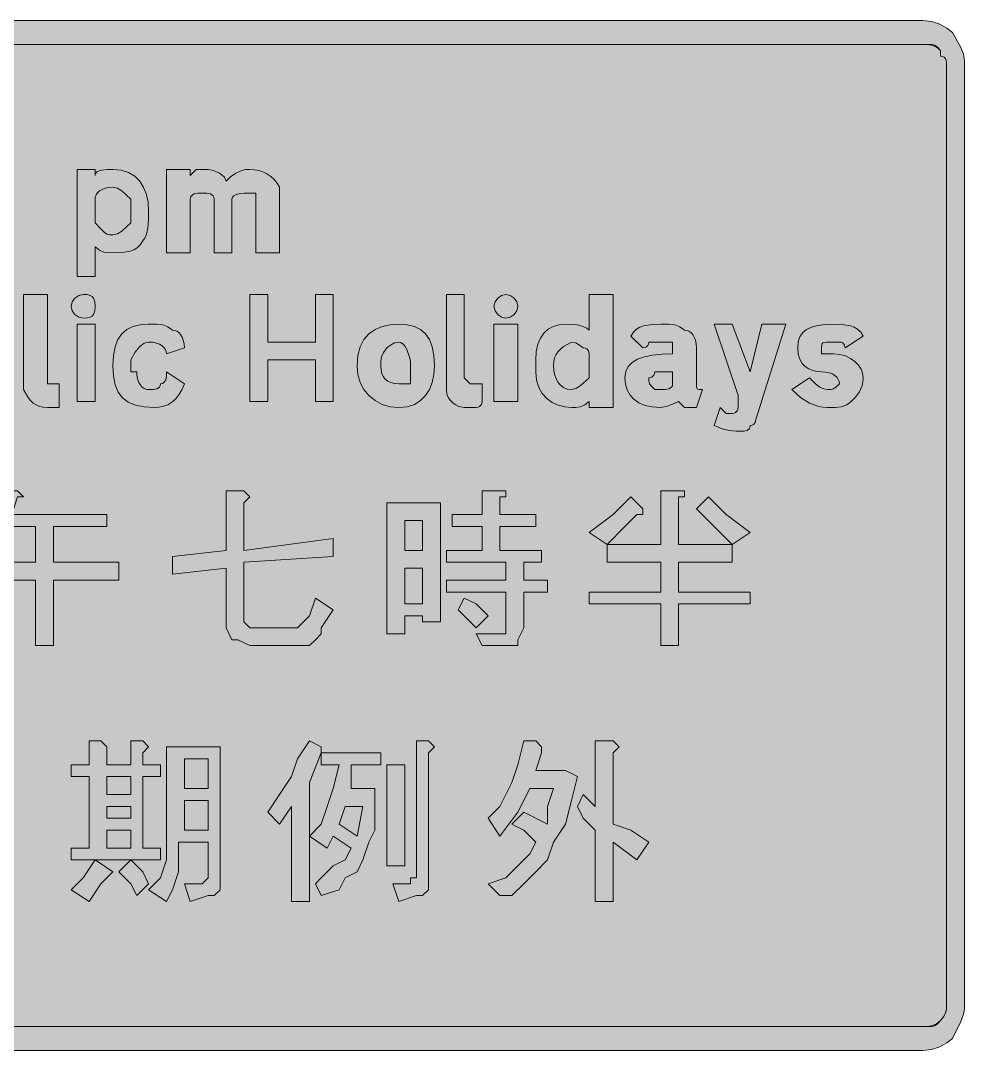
# Model space of a CAD drawing. Header units: metres. Extents: x 12 to 555, y 31 to 239.
# Drawn here: x 365 to 555.2, y 31.4 to 239 of the extents above; entities that cross this region are included whole.
import ezdxf

# ---------------------------------------------------------------- set-up
doc = ezdxf.new("R2010")
doc.units = ezdxf.units.M
doc.layers.add('FILL_BLACK_000000', color=7, linetype='Continuous', true_color=0x000000)
doc.layers.add('FILL_WHITE_FFFFFF', color=7, linetype='Continuous', true_color=0xffffff)

msp = doc.modelspace()

# ---------------------------------------------------------------- hatches: boundary and pattern name
at = {"layer": 'FILL_BLACK_000000', "true_color": 0x000000}
h = msp.add_hatch(color=7, dxfattribs=at)
h.dxf.hatch_style = 1
h.paths.add_polyline_path([(548.59, 238.83), (550.26, 238.29), (551.7, 237.52), (552.81, 236.64), (554.46, 233.64), (555, 232.25), (555.16, 231.49), (555.21, 230.64), (555.21, 39.84), (555, 38.73), (554.46, 37.29), (552.81, 33.84), (551.7, 32.96), (550.26, 32.19), (548.59, 31.65), (546.81, 31.44), (20.01, 31.44), (19.16, 31.49), (18.4, 31.65), (17.01, 32.19), (14.01, 33.84), (12.36, 37.29), (11.82, 38.73), (11.61, 39.84), (11.61, 230.64), (11.63, 231.54), (11.76, 232.44), (12.12, 233.34), (12.81, 234.24), (12.96, 234.99), (13.32, 235.76), (14.01, 236.64), (14.89, 237.33), (15.66, 237.69), (16.41, 237.84), (17.31, 238.53), (18.21, 238.89), (19.11, 239.02), (20.01, 239.04), (546.81, 239.04), (548.59, 238.83)])
h.paths.add_polyline_path([(18.43, 234.01), (17.82, 233.73), (17.31, 233.34), (16.92, 232.83), (16.63, 232.21), (16.47, 231.48), (16.41, 230.64), (16.41, 39.84), (16.41, 38.64), (16.56, 38.04), (16.92, 37.63), (17.21, 37.49), (17.61, 37.44), (17.66, 37.04), (17.82, 36.75), (18.36, 36.39), (19.13, 36.26), (20.01, 36.24), (546.81, 36.24), (548.01, 36.24), (548.72, 36.26), (549.21, 36.39), (549.7, 36.75), (550.41, 37.44), (551.01, 38.19), (551.42, 38.96), (551.61, 39.84), (551.61, 230.64), (551.46, 231.24), (551.1, 231.65), (550.81, 231.79), (550.41, 231.84), (550.41, 233.04), (549.51, 233.73), (548.61, 234.09), (547.71, 234.22), (546.81, 234.24), (20.01, 234.24), (19.17, 234.18), (18.43, 234.01)], flags=16)
h = msp.add_hatch(color=7, dxfattribs=at)
h.dxf.hatch_style = 1
h.paths.add_polyline_path([(390.66, 197.19), (390.3, 195.75), (390.01, 195.14), (389.61, 194.64), (389.11, 193.85), (388.5, 193.25), (387.82, 192.83), (387.06, 192.54), (385.39, 192.28), (383.61, 192.24), (382.71, 192.26), (381.81, 192.39), (380.91, 192.75), (380.01, 193.44), (380.01, 187.44), (376.41, 187.44), (376.41, 209.04), (380.01, 209.04), (380.01, 207.84), (380.12, 208.24), (380.4, 208.53), (380.83, 208.75), (381.36, 208.89), (382.54, 209.02), (383.61, 209.04), (385.3, 208.88), (386.76, 208.4), (388, 207.65), (389.01, 206.64), (389.8, 205.41), (390.36, 203.98), (390.7, 202.38), (390.81, 200.64), (390.79, 198.86), (390.66, 197.19)])
h.paths.add_polyline_path([(385.41, 196.59), (387.21, 198.24), (387.21, 199.44), (387.21, 201.84), (387.21, 203.04), (385.41, 204.69), (384.51, 205.23), (383.61, 205.44), (382.77, 205.39), (382.03, 205.23), (381.42, 205), (380.91, 204.69), (380.52, 204.33), (380.23, 203.92), (380.07, 203.49), (380.01, 203.04), (380.01, 198.24), (381.21, 197.04), (381.92, 196.35), (382.41, 195.99), (382.9, 195.86), (383.61, 195.84), (384.51, 196.05), (385.41, 196.59)], flags=16)
h = msp.add_hatch(color=7, dxfattribs=at)
h.dxf.hatch_style = 1
h.paths.add_polyline_path([(410.14, 204.22), (408.96, 204.09), (408.43, 203.95), (408, 203.73), (407.72, 203.44), (407.61, 203.04), (407.61, 192.24), (404.01, 192.24), (404.01, 203.04), (403.96, 203.44), (403.8, 203.73), (403.26, 204.09), (402.49, 204.22), (401.61, 204.24), (400.73, 204.22), (399.96, 204.09), (399.42, 203.73), (399.26, 203.44), (399.21, 203.04), (399.21, 192.24), (394.41, 192.24), (394.41, 209.04), (399.21, 209.04), (399.21, 207.84), (400.41, 209.04), (402.81, 209.04), (403.88, 208.83), (405.06, 208.29), (406.02, 207.52), (406.3, 207.09), (406.41, 206.64), (407.33, 207.52), (408.36, 208.29), (409.62, 208.83), (410.36, 208.99), (411.21, 209.04), (412.11, 208.98), (412.99, 208.81), (413.85, 208.53), (414.66, 208.14), (415.42, 207.63), (416.1, 207.01), (416.71, 206.28), (417.21, 205.44), (417.21, 204.24), (417.21, 192.24), (412.41, 192.24), (412.41, 203.04), (412.41, 204.24), (411.21, 204.24), (410.14, 204.22)])
h = msp.add_hatch(color=7, dxfattribs=at)
h.dxf.hatch_style = 1
h.paths.add_polyline_path([(370.41, 167.04), (370.41, 165.84), (372.81, 165.84), (372.81, 162.24), (372.81, 161.04), (370.41, 161.04), (369.56, 161.1), (368.82, 161.26), (368.15, 161.55), (367.56, 161.94), (367.02, 162.45), (366.53, 163.06), (365.61, 164.64), (365.61, 183.84), (370.41, 183.84), (370.41, 167.04)])
h = msp.add_hatch(color=7, dxfattribs=at)
h.dxf.hatch_style = 1
h.paths.add_polyline_path([(379.97, 180.56), (379.71, 179.79), (379.42, 179.48), (379, 179.25), (378.4, 179.09), (377.61, 179.04), (376.73, 179.25), (375.96, 179.79), (375.42, 180.56), (375.21, 181.44), (375.42, 182.32), (375.96, 183.09), (376.73, 183.63), (377.61, 183.84), (378.4, 183.79), (379, 183.63), (379.42, 183.4), (379.71, 183.09), (379.97, 182.32), (380.01, 181.44), (379.97, 180.56)])
h = msp.add_hatch(color=7, dxfattribs=at)
h.dxf.hatch_style = 1
h.paths.add_polyline_path([(419.61, 174.24), (424.41, 174.24), (424.41, 183.84), (428.01, 183.84), (428.01, 162.24), (424.41, 162.24), (424.41, 170.64), (419.61, 170.64), (414.81, 170.64), (414.81, 162.24), (411.21, 162.24), (411.21, 183.84), (414.81, 183.84), (414.81, 174.24), (419.61, 174.24)])
h = msp.add_hatch(color=7, dxfattribs=at)
h.dxf.hatch_style = 1
h.paths.add_polyline_path([(454.41, 167.04), (455.61, 165.84), (458.01, 165.84), (458.01, 162.24), (457.86, 161.64), (457.5, 161.23), (457.21, 161.09), (456.81, 161.04), (454.41, 161.04), (453.34, 161.26), (452.74, 161.55), (452.16, 161.94), (451.63, 162.45), (451.2, 163.06), (450.92, 163.8), (450.81, 164.64), (450.81, 183.84), (454.41, 183.84), (454.41, 167.04)])
h = msp.add_hatch(color=7, dxfattribs=at)
h.dxf.hatch_style = 1
h.paths.add_polyline_path([(465, 180.56), (464.46, 179.79), (463.69, 179.25), (462.81, 179.04), (461.93, 179.25), (461.16, 179.79), (460.62, 180.56), (460.41, 181.44), (460.62, 182.32), (461.16, 183.09), (461.93, 183.63), (462.81, 183.84), (463.69, 183.63), (464.46, 183.09), (465, 182.32), (465.21, 181.44), (465, 180.56)])
h = msp.add_hatch(color=7, dxfattribs=at)
h.dxf.hatch_style = 1
h.paths.add_polyline_path([(484.41, 183.84), (484.41, 161.04), (479.61, 161.04), (479.61, 162.24), (478.71, 161.55), (477.81, 161.19), (476.91, 161.06), (476.01, 161.04), (474.67, 161.15), (473.37, 161.49), (472.15, 162.05), (471.06, 162.84), (470.14, 163.85), (469.43, 165.09), (468.97, 166.55), (468.81, 168.24), (468.81, 169.44), (468.81, 170.64), (468.92, 172.33), (469.24, 173.79), (469.76, 175.03), (470.46, 176.04), (471.33, 176.83), (472.35, 177.39), (473.52, 177.73), (474.81, 177.84), (477.21, 177.69), (478.52, 177.33), (479.11, 177.04), (479.61, 176.64), (479.61, 183.84), (484.41, 183.84)])
h.paths.add_polyline_path([(479.61, 171.84), (479.46, 172.44), (479.1, 172.85), (478.81, 172.99), (478.41, 173.04), (477.66, 173.64), (476.89, 174.05), (476.01, 174.24), (474.43, 173.32), (473.82, 172.83), (473.31, 172.29), (472.92, 171.7), (472.63, 171.03), (472.47, 170.29), (472.41, 169.44), (472.47, 168.54), (472.63, 167.68), (472.92, 166.87), (473.31, 166.14), (473.82, 165.53), (474.43, 165.05), (475.17, 164.75), (476.01, 164.64), (476.91, 164.85), (477.81, 165.39), (479.61, 167.04), (479.61, 170.64), (479.61, 171.84)], flags=16)
h = msp.add_hatch(color=7, dxfattribs=at)
h.dxf.hatch_style = 1
h.paths.add_polyline_path([(376.41, 162.24), (376.41, 177.84), (380.01, 177.84), (380.01, 162.24), (376.41, 162.24)])
h = msp.add_hatch(color=7, dxfattribs=at)
h.dxf.hatch_style = 1
h.paths.add_polyline_path([(392.4, 177.82), (393.66, 177.69), (394.69, 177.33), (395.61, 176.64), (396.06, 176.58), (396.49, 176.41), (396.9, 176.13), (397.26, 175.74), (397.57, 175.23), (397.8, 174.61), (397.96, 173.88), (398.01, 173.04), (394.41, 171.84), (394.35, 172.29), (394.18, 172.72), (393.9, 173.13), (393.51, 173.49), (393, 173.8), (392.38, 174.03), (391.65, 174.19), (390.81, 174.24), (390.36, 174.18), (389.91, 174.01), (389.01, 173.34), (388.11, 172.21), (387.21, 170.64), (387.21, 169.44), (387.21, 168.24), (388.41, 168.24), (388.46, 167.4), (388.62, 166.66), (388.85, 166.05), (389.16, 165.54), (389.52, 165.15), (389.93, 164.86), (390.36, 164.7), (390.81, 164.64), (391.69, 164.66), (392.46, 164.79), (393, 165.15), (393.16, 165.44), (393.21, 165.84), (393.61, 165.89), (393.9, 166.05), (394.26, 166.59), (394.39, 167.36), (394.41, 168.24), (398.01, 165.84), (397.51, 164.6), (396.9, 163.57), (396.22, 162.74), (395.46, 162.09), (394.65, 161.61), (393.79, 161.28), (392.91, 161.1), (392.01, 161.04), (389.93, 161.15), (388.17, 161.51), (386.72, 162.12), (385.56, 162.99), (384.69, 164.15), (384.08, 165.6), (383.72, 167.36), (383.61, 169.44), (383.72, 171.52), (384.06, 173.28), (384.62, 174.73), (385.41, 175.89), (386.42, 176.76), (387.66, 177.37), (389.12, 177.73), (390.81, 177.84), (392.4, 177.82)])
h = msp.add_hatch(color=7, dxfattribs=at)
h.dxf.hatch_style = 1
h.paths.add_polyline_path([(447.96, 166.1), (447.4, 164.67), (446.61, 163.44), (445.6, 162.43), (444.36, 161.68), (442.9, 161.2), (441.21, 161.04), (439.47, 161.2), (437.87, 161.68), (436.44, 162.43), (435.21, 163.44), (434.2, 164.67), (433.45, 166.1), (432.97, 167.7), (432.81, 169.44), (432.97, 171.52), (433.45, 173.28), (434.2, 174.73), (435.21, 175.89), (436.44, 176.76), (437.87, 177.37), (439.47, 177.73), (441.21, 177.84), (442.9, 177.73), (444.36, 177.37), (445.6, 176.76), (446.61, 175.89), (447.4, 174.73), (447.96, 173.28), (448.3, 171.52), (448.41, 169.44), (448.3, 167.7), (447.96, 166.1)])
h.paths.add_polyline_path([(443.4, 171.2), (442.86, 172.74), (442.5, 173.35), (442.09, 173.83), (441.66, 174.13), (441.21, 174.24), (440.33, 174.05), (439.56, 173.64), (438.81, 173.04), (438.12, 172.14), (437.76, 171.24), (437.63, 170.34), (437.61, 169.44), (437.67, 168.6), (437.83, 167.86), (438.12, 167.25), (438.51, 166.74), (439.02, 166.35), (439.63, 166.06), (440.37, 165.9), (441.21, 165.84), (443.61, 165.84), (443.61, 169.44), (443.56, 170.34), (443.4, 171.2)], flags=16)
h = msp.add_hatch(color=7, dxfattribs=at)
h.dxf.hatch_style = 1
h.paths.add_polyline_path([(460.41, 162.24), (460.41, 177.84), (465.21, 177.84), (465.21, 162.24), (460.41, 162.24)])
h = msp.add_hatch(color=7, dxfattribs=at)
h.dxf.hatch_style = 1
h.paths.add_polyline_path([(498.81, 161.04), (497.61, 162.24), (496.26, 161.64), (495.08, 161.23), (494.01, 161.04), (492.32, 161.15), (490.86, 161.47), (489.62, 161.99), (488.61, 162.69), (487.82, 163.56), (487.26, 164.58), (486.92, 165.75), (486.81, 167.04), (486.98, 168.28), (487.47, 169.31), (488.27, 170.14), (489.36, 170.79), (490.74, 171.27), (492.38, 171.6), (494.27, 171.78), (496.41, 171.84), (496.41, 173.04), (496.41, 174.24), (495.21, 174.24), (491.61, 174.24), (491.56, 173.84), (491.42, 173.55), (491.01, 173.19), (490.41, 173.04), (488.01, 175.44), (488.51, 176.23), (489.12, 176.83), (489.8, 177.25), (490.56, 177.54), (492.23, 177.8), (494.01, 177.84), (495.6, 177.82), (496.86, 177.69), (497.89, 177.33), (498.81, 176.64), (499.26, 176.58), (499.69, 176.41), (500.1, 176.13), (500.46, 175.74), (500.77, 175.23), (501, 174.61), (501.16, 173.88), (501.21, 173.04), (501.21, 165.84), (501.23, 165.15), (501.36, 164.79), (501.72, 164.66), (502.41, 164.64), (501.21, 161.04), (498.81, 161.04)])
h.paths.add_polyline_path([(491.76, 165.84), (492.12, 165.35), (492.81, 164.64), (494.01, 164.64), (494.89, 164.66), (495.66, 164.79), (496.2, 165.15), (496.36, 165.44), (496.41, 165.84), (496.41, 168.24), (492.81, 168.24), (492.76, 167.84), (492.62, 167.55), (492.21, 167.19), (491.61, 167.04), (491.63, 166.33), (491.76, 165.84)], flags=16)
h = msp.add_hatch(color=7, dxfattribs=at)
h.dxf.hatch_style = 1
h.paths.add_polyline_path([(513.21, 158.64), (513.06, 158.04), (512.7, 157.63), (512.41, 157.49), (512.01, 157.44), (511.96, 157.04), (511.82, 156.75), (511.41, 156.39), (510.81, 156.24), (509.2, 156.26), (507.81, 156.39), (506.42, 156.75), (504.81, 157.44), (506.01, 161.04), (507.21, 159.84), (508.41, 159.84), (508.81, 159.89), (509.1, 160.03), (509.46, 160.44), (509.61, 161.04), (509.61, 162.24), (509.61, 163.44), (504.81, 177.84), (508.41, 177.84), (512.01, 168.24), (514.41, 177.84), (519.21, 177.84), (513.21, 158.64)])
h = msp.add_hatch(color=7, dxfattribs=at)
h.dxf.hatch_style = 1
h.paths.add_polyline_path([(534.76, 166.19), (534.6, 165.45), (534.06, 164.19), (533.29, 163.16), (532.41, 162.24), (531.49, 161.55), (530.46, 161.19), (529.2, 161.06), (527.61, 161.04), (526.71, 161.1), (525.81, 161.26), (524.91, 161.55), (524.01, 161.94), (522.21, 163.06), (520.41, 164.64), (524.01, 167.04), (525.21, 165.84), (526.09, 165.15), (526.86, 164.79), (527.61, 164.64), (528.32, 164.66), (528.81, 164.79), (529.3, 165.15), (530.01, 165.84), (529.95, 166.29), (529.78, 166.72), (529.5, 167.13), (529.11, 167.49), (528.6, 167.8), (527.98, 168.03), (527.25, 168.19), (526.41, 168.24), (525.51, 168.3), (524.65, 168.48), (523.84, 168.81), (523.11, 169.29), (522.5, 169.94), (522.02, 170.77), (521.72, 171.8), (521.61, 173.04), (521.72, 174.28), (522.06, 175.31), (522.62, 176.14), (523.41, 176.79), (524.42, 177.27), (525.66, 177.6), (527.12, 177.78), (528.81, 177.84), (530.59, 177.8), (532.26, 177.54), (533.02, 177.25), (533.7, 176.83), (534.31, 176.23), (534.81, 175.44), (531.21, 173.04), (531.06, 173.64), (530.7, 174.05), (530.41, 174.19), (530.01, 174.24), (528.81, 174.24), (527.42, 174.22), (526.71, 174.09), (526.54, 173.95), (526.45, 173.73), (526.41, 173.04), (526.41, 171.84), (528.81, 171.84), (530.1, 171.73), (531.27, 171.43), (532.29, 170.95), (533.16, 170.34), (533.86, 169.61), (534.38, 168.8), (534.7, 167.94), (534.81, 167.04), (534.76, 166.19)])
h = msp.add_hatch(color=7, dxfattribs=at)
h.dxf.hatch_style = 1
h.paths.add_polyline_path([(358.41, 138.24), (362.01, 144.24), (364.41, 144.24), (365.61, 143.04), (364.41, 143.04), (363.21, 139.44), (382.41, 139.44), (382.41, 137.04), (371.61, 137.04), (371.61, 129.84), (384.81, 129.84), (384.81, 126.24), (371.61, 126.24), (371.61, 113.04), (368.01, 113.04), (368.01, 126.24), (353.61, 126.24), (353.61, 129.84), (368.01, 129.84), (368.01, 137.04), (360.81, 137.04), (357.21, 132.24), (353.61, 133.44), (358.41, 138.24)])
h = msp.add_hatch(color=7, dxfattribs=at)
h.dxf.hatch_style = 1
h.paths.add_polyline_path([(410.01, 144.24), (411.21, 143.04), (410.01, 141.84), (410.01, 132.24), (428.01, 134.64), (428.01, 131.04), (410.01, 129.84), (410.01, 120.24), (410.01, 119.04), (410.01, 117.84), (411.21, 116.64), (412.41, 116.64), (419.61, 116.64), (420.81, 116.64), (422.01, 117.84), (423.21, 119.04), (424.41, 122.64), (428.01, 120.24), (425.61, 116.64), (425.61, 115.44), (424.41, 114.24), (423.21, 113.04), (420.81, 113.04), (411.21, 113.04), (408.81, 114.24), (407.61, 114.24), (406.41, 116.64), (406.41, 119.04), (406.41, 128.64), (395.61, 127.44), (395.61, 131.04), (406.41, 132.24), (406.41, 144.24), (408.81, 144.24), (410.01, 144.24)])
h = msp.add_hatch(color=7, dxfattribs=at)
h.dxf.hatch_style = 1
h.paths.add_polyline_path([(458.01, 137.04), (452.01, 137.04), (452.01, 139.44), (458.01, 139.44), (458.01, 144.24), (461.61, 144.24), (462.81, 144.24), (462.81, 143.04), (461.61, 143.04), (461.61, 139.44), (468.81, 139.44), (468.81, 137.04), (461.61, 137.04), (461.61, 132.24), (470.01, 132.24), (470.01, 129.84), (466.41, 129.84), (466.41, 126.24), (471.21, 126.24), (471.21, 123.84), (466.41, 123.84), (466.41, 116.64), (465.21, 114.24), (465.21, 113.04), (462.81, 113.04), (461.61, 113.04), (458.01, 113.04), (456.81, 115.44), (460.41, 115.44), (461.61, 115.44), (462.81, 115.44), (462.81, 116.64), (462.81, 117.84), (462.81, 123.84), (450.81, 123.84), (450.81, 126.24), (462.81, 126.24), (462.81, 129.84), (450.81, 129.84), (450.81, 132.24), (458.01, 132.24), (458.01, 137.04)])
h = msp.add_hatch(color=7, dxfattribs=at)
h.dxf.hatch_style = 1
h.paths.add_polyline_path([(494.01, 144.24), (497.61, 144.24), (498.81, 144.24), (498.81, 143.04), (497.61, 143.04), (497.61, 133.44), (508.41, 133.44), (508.41, 129.84), (497.61, 129.84), (497.61, 123.84), (512.01, 123.84), (512.01, 121.44), (497.61, 121.44), (497.61, 113.04), (494.01, 113.04), (494.01, 121.44), (479.61, 121.44), (479.61, 123.84), (494.01, 123.84), (494.01, 129.84), (483.21, 129.84), (483.21, 133.44), (494.01, 133.44), (494.01, 144.24)])
h = msp.add_hatch(color=7, dxfattribs=at)
h.dxf.hatch_style = 1
h.paths.add_polyline_path([(446.01, 117.84), (446.01, 119.04), (442.41, 119.04), (442.41, 115.44), (438.81, 115.44), (438.81, 117.84), (438.81, 141.84), (449.61, 141.84), (449.61, 117.84), (446.01, 117.84)])
h.paths.add_polyline_path([(442.41, 138.24), (442.41, 132.24), (446.01, 132.24), (446.01, 138.24), (442.41, 138.24)], flags=16)
h.paths.add_polyline_path([(446.01, 128.64), (442.41, 128.64), (442.41, 121.44), (446.01, 121.44), (446.01, 128.64)], flags=16)
h = msp.add_hatch(color=7, dxfattribs=at)
h.dxf.hatch_style = 1
h.paths.add_polyline_path([(490.41, 140.64), (490.41, 139.44), (489.21, 139.44), (486.81, 137.04), (483.21, 133.44), (479.61, 135.84), (484.41, 139.44), (488.01, 143.04), (489.21, 141.84), (490.41, 140.64)])
h = msp.add_hatch(color=7, dxfattribs=at)
h.dxf.hatch_style = 1
h.paths.add_polyline_path([(507.21, 139.44), (512.01, 135.84), (508.41, 133.44), (504.81, 137.04), (501.21, 140.64), (503.61, 143.04), (507.21, 139.44)])
h = msp.add_hatch(color=7, dxfattribs=at)
h.dxf.hatch_style = 1
h.paths.add_polyline_path([(456.81, 121.44), (459.21, 119.04), (456.81, 116.64), (454.41, 119.04), (453.21, 120.24), (454.41, 122.64), (456.81, 121.44)])
h = msp.add_hatch(color=7, dxfattribs=at)
h.dxf.hatch_style = 1
h.paths.add_polyline_path([(382.41, 92.64), (382.41, 89.04), (387.21, 89.04), (387.21, 93.84), (389.61, 93.84), (390.81, 92.64), (389.61, 91.44), (389.61, 89.04), (393.21, 89.04), (393.21, 86.64), (389.61, 86.64), (389.61, 72.24), (393.21, 72.24), (393.21, 69.84), (375.21, 69.84), (375.21, 72.24), (378.81, 72.24), (378.81, 86.64), (375.21, 86.64), (375.21, 89.04), (378.81, 89.04), (378.81, 93.84), (381.21, 93.84), (382.41, 92.64)])
h.paths.add_polyline_path([(382.41, 78.24), (387.21, 78.24), (387.21, 80.64), (382.41, 80.64), (382.41, 78.24)], flags=16)
h.paths.add_polyline_path([(382.41, 75.84), (382.41, 72.24), (387.21, 72.24), (387.21, 75.84), (382.41, 75.84)], flags=16)
h.paths.add_polyline_path([(387.21, 86.64), (382.41, 86.64), (382.41, 83.04), (387.21, 83.04), (387.21, 86.64)], flags=16)
h = msp.add_hatch(color=7, dxfattribs=at)
h.dxf.hatch_style = 1
h.paths.add_polyline_path([(419.61, 80.64), (417.21, 77.04), (414.81, 79.44), (417.21, 83.04), (419.61, 86.64), (420.81, 90.24), (423.21, 93.84), (425.61, 92.64), (425.61, 91.44), (423.21, 85.44), (423.21, 74.64), (423.21, 61.44), (419.61, 61.44), (419.61, 80.64)])
h = msp.add_hatch(color=7, dxfattribs=at)
h.dxf.hatch_style = 1
h.paths.add_polyline_path([(447.21, 93.84), (448.41, 92.64), (447.21, 91.44), (447.21, 66.24), (447.21, 65.04), (447.21, 63.84), (446.01, 62.64), (444.81, 62.64), (441.21, 61.44), (440.01, 65.04), (442.41, 65.04), (443.61, 65.04), (443.61, 66.24), (444.81, 66.24), (444.81, 67.44), (444.81, 93.84), (447.21, 93.84)])
h = msp.add_hatch(color=7, dxfattribs=at)
h.dxf.hatch_style = 1
h.paths.add_polyline_path([(468.81, 87.84), (473.61, 87.84), (474.81, 87.84), (477.21, 86.64), (476.01, 81.84), (474.81, 77.04), (472.41, 73.44), (471.21, 69.84), (468.81, 67.44), (466.41, 65.04), (464.01, 62.64), (461.61, 62.64), (459.21, 65.04), (462.81, 66.24), (465.21, 68.64), (467.61, 71.04), (468.81, 73.44), (466.41, 75.84), (464.01, 77.04), (466.41, 79.44), (471.21, 77.04), (471.21, 80.64), (472.41, 84.24), (467.61, 84.24), (465.21, 79.44), (461.61, 74.64), (459.21, 78.24), (461.61, 80.64), (464.01, 85.44), (465.21, 89.04), (466.41, 93.84), (468.81, 93.84), (470.01, 92.64), (470.01, 91.44), (468.81, 87.84)])
h = msp.add_hatch(color=7, dxfattribs=at)
h.dxf.hatch_style = 1
h.paths.add_polyline_path([(484.41, 93.84), (485.61, 92.64), (484.41, 91.44), (484.41, 77.04), (488.01, 75.84), (491.61, 73.44), (489.21, 69.84), (484.41, 73.44), (484.41, 61.44), (480.81, 61.44), (480.81, 75.84), (478.41, 78.24), (477.21, 80.64), (478.41, 83.04), (480.81, 80.64), (480.81, 93.84), (483.21, 93.84), (484.41, 93.84)])
h = msp.add_hatch(color=7, dxfattribs=at)
h.dxf.hatch_style = 1
h.paths.add_polyline_path([(405.21, 65.04), (405.21, 63.84), (404.01, 62.64), (402.81, 62.64), (399.21, 61.44), (398.01, 65.04), (400.41, 65.04), (401.61, 65.04), (402.81, 66.24), (402.81, 73.44), (396.81, 73.44), (396.81, 69.84), (396.81, 67.44), (395.61, 63.84), (394.41, 61.44), (390.81, 63.84), (393.21, 66.24), (394.41, 69.84), (394.41, 73.44), (394.41, 79.44), (394.41, 92.64), (405.21, 92.64), (405.21, 66.24), (405.21, 65.04)])
h.paths.add_polyline_path([(398.01, 81.84), (398.01, 75.84), (402.81, 75.84), (402.81, 81.84), (398.01, 81.84)], flags=16)
h.paths.add_polyline_path([(402.81, 90.24), (398.01, 90.24), (398.01, 84.24), (402.81, 84.24), (402.81, 90.24)], flags=16)
h = msp.add_hatch(color=7, dxfattribs=at)
h.dxf.hatch_style = 1
h.paths.add_polyline_path([(436.41, 84.24), (436.41, 79.44), (436.41, 75.84), (435.21, 73.44), (434.01, 69.84), (432.81, 67.44), (430.41, 66.24), (429.21, 63.84), (425.61, 62.64), (424.41, 65.04), (425.61, 66.24), (428.01, 68.64), (430.41, 69.84), (431.61, 72.24), (428.01, 74.64), (426.81, 72.24), (423.21, 74.64), (425.61, 77.04), (426.81, 80.64), (428.01, 84.24), (429.21, 89.04), (425.61, 89.04), (425.61, 91.44), (437.61, 91.44), (437.61, 89.04), (431.61, 89.04), (431.61, 84.24), (436.41, 84.24)])
h.paths.add_polyline_path([(432.81, 74.64), (434.01, 80.64), (430.41, 80.64), (429.21, 77.04), (432.81, 74.64)], flags=16)
h = msp.add_hatch(color=7, dxfattribs=at)
h.dxf.hatch_style = 1
h.paths.add_polyline_path([(441.21, 89.04), (442.41, 89.04), (442.41, 87.84), (442.41, 68.64), (438.81, 68.64), (438.81, 89.04), (441.21, 89.04)])
h = msp.add_hatch(color=7, dxfattribs=at)
h.dxf.hatch_style = 1
h.paths.add_polyline_path([(377.61, 66.24), (380.01, 69.84), (383.61, 67.44), (381.21, 65.04), (378.81, 61.44), (375.21, 63.84), (377.61, 66.24)])
h = msp.add_hatch(color=7, dxfattribs=at)
h.dxf.hatch_style = 1
h.paths.add_polyline_path([(389.61, 67.44), (390.81, 65.04), (388.41, 62.64), (387.21, 65.04), (384.81, 67.44), (387.21, 69.84), (389.61, 67.44)])
at = {"layer": 'FILL_WHITE_FFFFFF', "true_color": 0xffffff}
h = msp.add_hatch(color=7, dxfattribs=at)
h.dxf.hatch_style = 1
h.paths.add_polyline_path([(546.81, 234.24), (548.01, 234.24), (548.72, 234.22), (549.21, 234.09), (549.7, 233.73), (550.41, 233.04), (550.41, 231.84), (550.81, 231.79), (551.1, 231.65), (551.46, 231.24), (551.61, 230.64), (551.61, 39.84), (551.42, 38.96), (551.01, 38.19), (550.41, 37.44), (549.51, 36.75), (548.61, 36.39), (547.71, 36.26), (546.81, 36.24), (20.01, 36.24), (19.13, 36.26), (18.36, 36.39), (17.82, 36.75), (17.66, 37.04), (17.61, 37.44), (17.21, 37.49), (16.92, 37.65), (16.56, 38.19), (16.43, 38.96), (16.41, 39.84), (16.41, 230.64), (16.47, 231.48), (16.63, 232.21), (16.92, 232.83), (17.31, 233.34), (17.82, 233.73), (18.43, 234.01), (19.17, 234.18), (20.01, 234.24), (546.81, 234.24)])

# ---------------------------------------------------------------- linework, layer by layer
at = {"layer": 'FILL_BLACK_000000', "lineweight": 0, "true_color": 0x000000}
for points in [[(20.01, 239.04), (546.81, 239.04), (548.59, 238.83), (550.26, 238.29), (551.7, 237.52), (552.81, 236.64), (554.46, 233.64), (555, 232.25), (555.16, 231.49), (555.21, 230.64), (555.21, 39.84), (555, 38.73), (554.46, 37.29), (552.81, 33.84), (551.7, 32.96), (550.26, 32.19), (548.59, 31.65), (546.81, 31.44), (20.01, 31.44)], [(20.01, 36.24), (546.81, 36.24), (548.01, 36.24), (548.72, 36.26), (549.21, 36.39), (549.7, 36.75), (550.41, 37.44), (551.01, 38.19), (551.42, 38.96), (551.61, 39.84), (551.61, 230.64), (551.46, 231.24), (551.1, 231.65), (550.81, 231.79), (550.41, 231.84), (550.41, 233.04), (549.51, 233.73), (548.61, 234.09), (547.71, 234.22), (546.81, 234.24), (20.01, 234.24)]]:
    msp.add_lwpolyline(points, dxfattribs=at)
for points in [[(390.66, 197.19), (390.3, 195.75), (390.01, 195.14), (389.61, 194.64), (389.11, 193.85), (388.5, 193.25), (387.82, 192.83), (387.06, 192.54), (385.39, 192.28), (383.61, 192.24), (382.71, 192.26), (381.81, 192.39), (380.91, 192.75), (380.01, 193.44), (380.01, 187.44), (376.41, 187.44), (376.41, 209.04), (380.01, 209.04), (380.01, 207.84), (380.12, 208.24), (380.4, 208.53), (380.83, 208.75), (381.36, 208.89), (382.54, 209.02), (383.61, 209.04), (385.3, 208.88), (386.76, 208.4), (388, 207.65), (389.01, 206.64), (389.8, 205.41), (390.36, 203.98), (390.7, 202.38), (390.81, 200.64), (390.79, 198.86)], [(410.14, 204.22), (408.96, 204.09), (408.43, 203.95), (408, 203.73), (407.72, 203.44), (407.61, 203.04), (407.61, 192.24), (404.01, 192.24), (404.01, 203.04), (403.96, 203.44), (403.8, 203.73), (403.26, 204.09), (402.49, 204.22), (401.61, 204.24), (400.73, 204.22), (399.96, 204.09), (399.42, 203.73), (399.26, 203.44), (399.21, 203.04), (399.21, 192.24), (394.41, 192.24), (394.41, 209.04), (399.21, 209.04), (399.21, 207.84), (400.41, 209.04), (402.81, 209.04), (403.88, 208.83), (405.06, 208.29), (406.02, 207.52), (406.3, 207.09), (406.41, 206.64), (407.33, 207.52), (408.36, 208.29), (409.62, 208.83), (410.36, 208.99), (411.21, 209.04), (412.11, 208.98), (412.99, 208.81), (413.85, 208.53), (414.66, 208.14), (415.42, 207.63), (416.1, 207.01), (416.71, 206.28), (417.21, 205.44), (417.21, 204.24), (417.21, 192.24), (412.41, 192.24), (412.41, 203.04), (412.41, 204.24), (411.21, 204.24)], [(385.41, 196.59), (387.21, 198.24), (387.21, 199.44), (387.21, 201.84), (387.21, 203.04), (385.41, 204.69), (384.51, 205.23), (383.61, 205.44), (382.77, 205.39), (382.03, 205.23), (381.42, 205), (380.91, 204.69), (380.52, 204.33), (380.23, 203.92), (380.07, 203.49), (380.01, 203.04), (380.01, 198.24), (381.21, 197.04), (381.92, 196.35), (382.41, 195.99), (382.9, 195.86), (383.61, 195.84), (384.51, 196.05)], [(370.41, 167.04), (370.41, 165.84), (372.81, 165.84), (372.81, 162.24), (372.81, 161.04), (370.41, 161.04), (369.56, 161.1), (368.82, 161.26), (368.15, 161.55), (367.56, 161.94), (367.02, 162.45), (366.53, 163.06), (365.61, 164.64), (365.61, 183.84), (370.41, 183.84)], [(379.97, 180.56), (379.71, 179.79), (379.42, 179.48), (379, 179.25), (378.4, 179.09), (377.61, 179.04), (376.73, 179.25), (375.96, 179.79), (375.42, 180.56), (375.21, 181.44), (375.42, 182.32), (375.96, 183.09), (376.73, 183.63), (377.61, 183.84), (378.4, 183.79), (379, 183.63), (379.42, 183.4), (379.71, 183.09), (379.97, 182.32), (380.01, 181.44)], [(419.61, 174.24), (424.41, 174.24), (424.41, 183.84), (428.01, 183.84), (428.01, 162.24), (424.41, 162.24), (424.41, 170.64), (419.61, 170.64), (414.81, 170.64), (414.81, 162.24), (411.21, 162.24), (411.21, 183.84), (414.81, 183.84), (414.81, 174.24)], [(454.41, 167.04), (455.61, 165.84), (458.01, 165.84), (458.01, 162.24), (457.86, 161.64), (457.5, 161.23), (457.21, 161.09), (456.81, 161.04), (454.41, 161.04), (453.34, 161.26), (452.74, 161.55), (452.16, 161.94), (451.63, 162.45), (451.2, 163.06), (450.92, 163.8), (450.81, 164.64), (450.81, 183.84), (454.41, 183.84)], [(465, 180.56), (464.46, 179.79), (463.69, 179.25), (462.81, 179.04), (461.93, 179.25), (461.16, 179.79), (460.62, 180.56), (460.41, 181.44), (460.62, 182.32), (461.16, 183.09), (461.93, 183.63), (462.81, 183.84), (463.69, 183.63), (464.46, 183.09), (465, 182.32), (465.21, 181.44)], [(484.41, 183.84), (484.41, 161.04), (479.61, 161.04), (479.61, 162.24), (478.71, 161.55), (477.81, 161.19), (476.91, 161.06), (476.01, 161.04), (474.67, 161.15), (473.37, 161.49), (472.15, 162.05), (471.06, 162.84), (470.14, 163.85), (469.43, 165.09), (468.97, 166.55), (468.81, 168.24), (468.81, 169.44), (468.81, 170.64), (468.92, 172.33), (469.24, 173.79), (469.76, 175.03), (470.46, 176.04), (471.33, 176.83), (472.35, 177.39), (473.52, 177.73), (474.81, 177.84), (477.21, 177.69), (478.52, 177.33), (479.11, 177.04), (479.61, 176.64), (479.61, 183.84)], [(376.41, 162.24), (376.41, 177.84), (380.01, 177.84), (380.01, 162.24)], [(392.4, 177.82), (393.66, 177.69), (394.69, 177.33), (395.61, 176.64), (396.06, 176.58), (396.49, 176.41), (396.9, 176.13), (397.26, 175.74), (397.57, 175.23), (397.8, 174.61), (397.96, 173.88), (398.01, 173.04), (394.41, 171.84), (394.35, 172.29), (394.18, 172.72), (393.9, 173.13), (393.51, 173.49), (393, 173.8), (392.38, 174.03), (391.65, 174.19), (390.81, 174.24), (390.36, 174.18), (389.91, 174.01), (389.01, 173.34), (388.11, 172.21), (387.21, 170.64), (387.21, 169.44), (387.21, 168.24), (388.41, 168.24), (388.46, 167.4), (388.62, 166.66), (388.85, 166.05), (389.16, 165.54), (389.52, 165.15), (389.93, 164.86), (390.36, 164.7), (390.81, 164.64), (391.69, 164.66), (392.46, 164.79), (393, 165.15), (393.16, 165.44), (393.21, 165.84), (393.61, 165.89), (393.9, 166.05), (394.26, 166.59), (394.39, 167.36), (394.41, 168.24), (398.01, 165.84), (397.51, 164.6), (396.9, 163.57), (396.22, 162.74), (395.46, 162.09), (394.65, 161.61), (393.79, 161.28), (392.91, 161.1), (392.01, 161.04), (389.93, 161.15), (388.17, 161.51), (386.72, 162.12), (385.56, 162.99), (384.69, 164.15), (384.08, 165.6), (383.72, 167.36), (383.61, 169.44), (383.72, 171.52), (384.06, 173.28), (384.62, 174.73), (385.41, 175.89), (386.42, 176.76), (387.66, 177.37), (389.12, 177.73), (390.81, 177.84)], [(447.96, 166.1), (447.4, 164.67), (446.61, 163.44), (445.6, 162.43), (444.36, 161.68), (442.9, 161.2), (441.21, 161.04), (439.47, 161.2), (437.87, 161.68), (436.44, 162.43), (435.21, 163.44), (434.2, 164.67), (433.45, 166.1), (432.97, 167.7), (432.81, 169.44), (432.97, 171.52), (433.45, 173.28), (434.2, 174.73), (435.21, 175.89), (436.44, 176.76), (437.87, 177.37), (439.47, 177.73), (441.21, 177.84), (442.9, 177.73), (444.36, 177.37), (445.6, 176.76), (446.61, 175.89), (447.4, 174.73), (447.96, 173.28), (448.3, 171.52), (448.41, 169.44), (448.3, 167.7)], [(460.41, 162.24), (460.41, 177.84), (465.21, 177.84), (465.21, 162.24)], [(498.81, 161.04), (497.61, 162.24), (496.26, 161.64), (495.08, 161.23), (494.01, 161.04), (492.32, 161.15), (490.86, 161.47), (489.62, 161.99), (488.61, 162.69), (487.82, 163.56), (487.26, 164.58), (486.92, 165.75), (486.81, 167.04), (486.98, 168.28), (487.47, 169.31), (488.27, 170.14), (489.36, 170.79), (490.74, 171.27), (492.38, 171.6), (494.27, 171.78), (496.41, 171.84), (496.41, 173.04), (496.41, 174.24), (495.21, 174.24), (491.61, 174.24), (491.56, 173.84), (491.42, 173.55), (491.01, 173.19), (490.41, 173.04), (488.01, 175.44), (488.51, 176.23), (489.12, 176.83), (489.8, 177.25), (490.56, 177.54), (492.23, 177.8), (494.01, 177.84), (495.6, 177.82), (496.86, 177.69), (497.89, 177.33), (498.81, 176.64), (499.26, 176.58), (499.69, 176.41), (500.1, 176.13), (500.46, 175.74), (500.77, 175.23), (501, 174.61), (501.16, 173.88), (501.21, 173.04), (501.21, 165.84), (501.23, 165.15), (501.36, 164.79), (501.72, 164.66), (502.41, 164.64), (501.21, 161.04)], [(513.21, 158.64), (513.06, 158.04), (512.7, 157.63), (512.41, 157.49), (512.01, 157.44), (511.96, 157.04), (511.82, 156.75), (511.41, 156.39), (510.81, 156.24), (509.2, 156.26), (507.81, 156.39), (506.42, 156.75), (504.81, 157.44), (506.01, 161.04), (507.21, 159.84), (508.41, 159.84), (508.81, 159.89), (509.1, 160.03), (509.46, 160.44), (509.61, 161.04), (509.61, 162.24), (509.61, 163.44), (504.81, 177.84), (508.41, 177.84), (512.01, 168.24), (514.41, 177.84), (519.21, 177.84)], [(534.76, 166.19), (534.6, 165.45), (534.06, 164.19), (533.29, 163.16), (532.41, 162.24), (531.49, 161.55), (530.46, 161.19), (529.2, 161.06), (527.61, 161.04), (526.71, 161.1), (525.81, 161.26), (524.91, 161.55), (524.01, 161.94), (522.21, 163.06), (520.41, 164.64), (524.01, 167.04), (525.21, 165.84), (526.09, 165.15), (526.86, 164.79), (527.61, 164.64), (528.32, 164.66), (528.81, 164.79), (529.3, 165.15), (530.01, 165.84), (529.95, 166.29), (529.78, 166.72), (529.5, 167.13), (529.11, 167.49), (528.6, 167.8), (527.98, 168.03), (527.25, 168.19), (526.41, 168.24), (525.51, 168.3), (524.65, 168.48), (523.84, 168.81), (523.11, 169.29), (522.5, 169.94), (522.02, 170.77), (521.72, 171.8), (521.61, 173.04), (521.72, 174.28), (522.06, 175.31), (522.62, 176.14), (523.41, 176.79), (524.42, 177.27), (525.66, 177.6), (527.12, 177.78), (528.81, 177.84), (530.59, 177.8), (532.26, 177.54), (533.02, 177.25), (533.7, 176.83), (534.31, 176.23), (534.81, 175.44), (531.21, 173.04), (531.06, 173.64), (530.7, 174.05), (530.41, 174.19), (530.01, 174.24), (528.81, 174.24), (527.42, 174.22), (526.71, 174.09), (526.54, 173.95), (526.45, 173.73), (526.41, 173.04), (526.41, 171.84), (528.81, 171.84), (530.1, 171.73), (531.27, 171.43), (532.29, 170.95), (533.16, 170.34), (533.86, 169.61), (534.38, 168.8), (534.7, 167.94), (534.81, 167.04)], [(443.4, 171.2), (442.86, 172.74), (442.5, 173.35), (442.09, 173.83), (441.66, 174.13), (441.21, 174.24), (440.33, 174.05), (439.56, 173.64), (438.81, 173.04), (438.12, 172.14), (437.76, 171.24), (437.63, 170.34), (437.61, 169.44), (437.67, 168.6), (437.83, 167.86), (438.12, 167.25), (438.51, 166.74), (439.02, 166.35), (439.63, 166.06), (440.37, 165.9), (441.21, 165.84), (443.61, 165.84), (443.61, 169.44), (443.56, 170.34)], [(479.61, 171.84), (479.46, 172.44), (479.1, 172.85), (478.81, 172.99), (478.41, 173.04), (477.66, 173.64), (476.89, 174.05), (476.01, 174.24), (474.43, 173.32), (473.82, 172.83), (473.31, 172.29), (472.92, 171.7), (472.63, 171.03), (472.47, 170.29), (472.41, 169.44), (472.47, 168.54), (472.63, 167.68), (472.92, 166.87), (473.31, 166.14), (473.82, 165.53), (474.43, 165.05), (475.17, 164.75), (476.01, 164.64), (476.91, 164.85), (477.81, 165.39), (479.61, 167.04), (479.61, 170.64)], [(491.76, 165.84), (492.12, 165.35), (492.81, 164.64), (494.01, 164.64), (494.89, 164.66), (495.66, 164.79), (496.2, 165.15), (496.36, 165.44), (496.41, 165.84), (496.41, 168.24), (492.81, 168.24), (492.76, 167.84), (492.62, 167.55), (492.21, 167.19), (491.61, 167.04), (491.63, 166.33)], [(358.41, 138.24), (362.01, 144.24), (364.41, 144.24), (365.61, 143.04), (364.41, 143.04), (363.21, 139.44), (382.41, 139.44), (382.41, 137.04), (371.61, 137.04), (371.61, 129.84), (384.81, 129.84), (384.81, 126.24), (371.61, 126.24), (371.61, 113.04), (368.01, 113.04), (368.01, 126.24), (353.61, 126.24), (353.61, 129.84), (368.01, 129.84), (368.01, 137.04), (360.81, 137.04), (357.21, 132.24), (353.61, 133.44)], [(410.01, 144.24), (411.21, 143.04), (410.01, 141.84), (410.01, 132.24), (428.01, 134.64), (428.01, 131.04), (410.01, 129.84), (410.01, 120.24), (410.01, 119.04), (410.01, 117.84), (411.21, 116.64), (412.41, 116.64), (419.61, 116.64), (420.81, 116.64), (422.01, 117.84), (423.21, 119.04), (424.41, 122.64), (428.01, 120.24), (425.61, 116.64), (425.61, 115.44), (424.41, 114.24), (423.21, 113.04), (420.81, 113.04), (411.21, 113.04), (408.81, 114.24), (407.61, 114.24), (406.41, 116.64), (406.41, 119.04), (406.41, 128.64), (395.61, 127.44), (395.61, 131.04), (406.41, 132.24), (406.41, 144.24), (408.81, 144.24)], [(458.01, 137.04), (452.01, 137.04), (452.01, 139.44), (458.01, 139.44), (458.01, 144.24), (461.61, 144.24), (462.81, 144.24), (462.81, 143.04), (461.61, 143.04), (461.61, 139.44), (468.81, 139.44), (468.81, 137.04), (461.61, 137.04), (461.61, 132.24), (470.01, 132.24), (470.01, 129.84), (466.41, 129.84), (466.41, 126.24), (471.21, 126.24), (471.21, 123.84), (466.41, 123.84), (466.41, 116.64), (465.21, 114.24), (465.21, 113.04), (462.81, 113.04), (461.61, 113.04), (458.01, 113.04), (456.81, 115.44), (460.41, 115.44), (461.61, 115.44), (462.81, 115.44), (462.81, 116.64), (462.81, 117.84), (462.81, 123.84), (450.81, 123.84), (450.81, 126.24), (462.81, 126.24), (462.81, 129.84), (450.81, 129.84), (450.81, 132.24), (458.01, 132.24)], [(494.01, 144.24), (497.61, 144.24), (498.81, 144.24), (498.81, 143.04), (497.61, 143.04), (497.61, 133.44), (508.41, 133.44), (508.41, 129.84), (497.61, 129.84), (497.61, 123.84), (512.01, 123.84), (512.01, 121.44), (497.61, 121.44), (497.61, 113.04), (494.01, 113.04), (494.01, 121.44), (479.61, 121.44), (479.61, 123.84), (494.01, 123.84), (494.01, 129.84), (483.21, 129.84), (483.21, 133.44), (494.01, 133.44)], [(446.01, 117.84), (446.01, 119.04), (442.41, 119.04), (442.41, 115.44), (438.81, 115.44), (438.81, 117.84), (438.81, 141.84), (449.61, 141.84), (449.61, 117.84)], [(490.41, 140.64), (490.41, 139.44), (489.21, 139.44), (486.81, 137.04), (483.21, 133.44), (479.61, 135.84), (484.41, 139.44), (488.01, 143.04), (489.21, 141.84)], [(507.21, 139.44), (512.01, 135.84), (508.41, 133.44), (504.81, 137.04), (501.21, 140.64), (503.61, 143.04)], [(442.41, 138.24), (442.41, 132.24), (446.01, 132.24), (446.01, 138.24)], [(446.01, 128.64), (442.41, 128.64), (442.41, 121.44), (446.01, 121.44)], [(456.81, 121.44), (459.21, 119.04), (456.81, 116.64), (454.41, 119.04), (453.21, 120.24), (454.41, 122.64)], [(382.41, 92.64), (382.41, 89.04), (387.21, 89.04), (387.21, 93.84), (389.61, 93.84), (390.81, 92.64), (389.61, 91.44), (389.61, 89.04), (393.21, 89.04), (393.21, 86.64), (389.61, 86.64), (389.61, 72.24), (393.21, 72.24), (393.21, 69.84), (375.21, 69.84), (375.21, 72.24), (378.81, 72.24), (378.81, 86.64), (375.21, 86.64), (375.21, 89.04), (378.81, 89.04), (378.81, 93.84), (381.21, 93.84)], [(419.61, 80.64), (417.21, 77.04), (414.81, 79.44), (417.21, 83.04), (419.61, 86.64), (420.81, 90.24), (423.21, 93.84), (425.61, 92.64), (425.61, 91.44), (423.21, 85.44), (423.21, 74.64), (423.21, 61.44), (419.61, 61.44)], [(447.21, 93.84), (448.41, 92.64), (447.21, 91.44), (447.21, 66.24), (447.21, 65.04), (447.21, 63.84), (446.01, 62.64), (444.81, 62.64), (441.21, 61.44), (440.01, 65.04), (442.41, 65.04), (443.61, 65.04), (443.61, 66.24), (444.81, 66.24), (444.81, 67.44), (444.81, 93.84)], [(468.81, 87.84), (473.61, 87.84), (474.81, 87.84), (477.21, 86.64), (476.01, 81.84), (474.81, 77.04), (472.41, 73.44), (471.21, 69.84), (468.81, 67.44), (466.41, 65.04), (464.01, 62.64), (461.61, 62.64), (459.21, 65.04), (462.81, 66.24), (465.21, 68.64), (467.61, 71.04), (468.81, 73.44), (466.41, 75.84), (464.01, 77.04), (466.41, 79.44), (471.21, 77.04), (471.21, 80.64), (472.41, 84.24), (467.61, 84.24), (465.21, 79.44), (461.61, 74.64), (459.21, 78.24), (461.61, 80.64), (464.01, 85.44), (465.21, 89.04), (466.41, 93.84), (468.81, 93.84), (470.01, 92.64), (470.01, 91.44)], [(484.41, 93.84), (485.61, 92.64), (484.41, 91.44), (484.41, 77.04), (488.01, 75.84), (491.61, 73.44), (489.21, 69.84), (484.41, 73.44), (484.41, 61.44), (480.81, 61.44), (480.81, 75.84), (478.41, 78.24), (477.21, 80.64), (478.41, 83.04), (480.81, 80.64), (480.81, 93.84), (483.21, 93.84)], [(405.21, 65.04), (405.21, 63.84), (404.01, 62.64), (402.81, 62.64), (399.21, 61.44), (398.01, 65.04), (400.41, 65.04), (401.61, 65.04), (402.81, 66.24), (402.81, 73.44), (396.81, 73.44), (396.81, 69.84), (396.81, 67.44), (395.61, 63.84), (394.41, 61.44), (390.81, 63.84), (393.21, 66.24), (394.41, 69.84), (394.41, 73.44), (394.41, 79.44), (394.41, 92.64), (405.21, 92.64), (405.21, 66.24)], [(436.41, 84.24), (436.41, 79.44), (436.41, 75.84), (435.21, 73.44), (434.01, 69.84), (432.81, 67.44), (430.41, 66.24), (429.21, 63.84), (425.61, 62.64), (424.41, 65.04), (425.61, 66.24), (428.01, 68.64), (430.41, 69.84), (431.61, 72.24), (428.01, 74.64), (426.81, 72.24), (423.21, 74.64), (425.61, 77.04), (426.81, 80.64), (428.01, 84.24), (429.21, 89.04), (425.61, 89.04), (425.61, 91.44), (437.61, 91.44), (437.61, 89.04), (431.61, 89.04), (431.61, 84.24)], [(402.81, 90.24), (398.01, 90.24), (398.01, 84.24), (402.81, 84.24)], [(441.21, 89.04), (442.41, 89.04), (442.41, 87.84), (442.41, 68.64), (438.81, 68.64), (438.81, 89.04)], [(387.21, 86.64), (382.41, 86.64), (382.41, 83.04), (387.21, 83.04)], [(398.01, 81.84), (398.01, 75.84), (402.81, 75.84), (402.81, 81.84)], [(382.41, 78.24), (387.21, 78.24), (387.21, 80.64), (382.41, 80.64)], [(432.81, 74.64), (434.01, 80.64), (430.41, 80.64), (429.21, 77.04)], [(382.41, 75.84), (382.41, 72.24), (387.21, 72.24), (387.21, 75.84)], [(377.61, 66.24), (380.01, 69.84), (383.61, 67.44), (381.21, 65.04), (378.81, 61.44), (375.21, 63.84)], [(389.61, 67.44), (390.81, 65.04), (388.41, 62.64), (387.21, 65.04), (384.81, 67.44), (387.21, 69.84)]]:
    msp.add_lwpolyline(points, close=True, dxfattribs=at)
at = {"layer": 'FILL_WHITE_FFFFFF', "lineweight": 0, "true_color": 0xffffff}
msp.add_lwpolyline([(20.01, 234.24), (546.81, 234.24), (548.01, 234.24), (548.72, 234.22), (549.21, 234.09), (549.7, 233.73), (550.41, 233.04), (550.41, 231.84), (550.81, 231.79), (551.1, 231.65), (551.46, 231.24), (551.61, 230.64), (551.61, 39.84), (551.42, 38.96), (551.01, 38.19), (550.41, 37.44), (549.51, 36.75), (548.61, 36.39), (547.71, 36.26), (546.81, 36.24), (20.01, 36.24)], dxfattribs=at)

doc.saveas('drawing.dxf')
